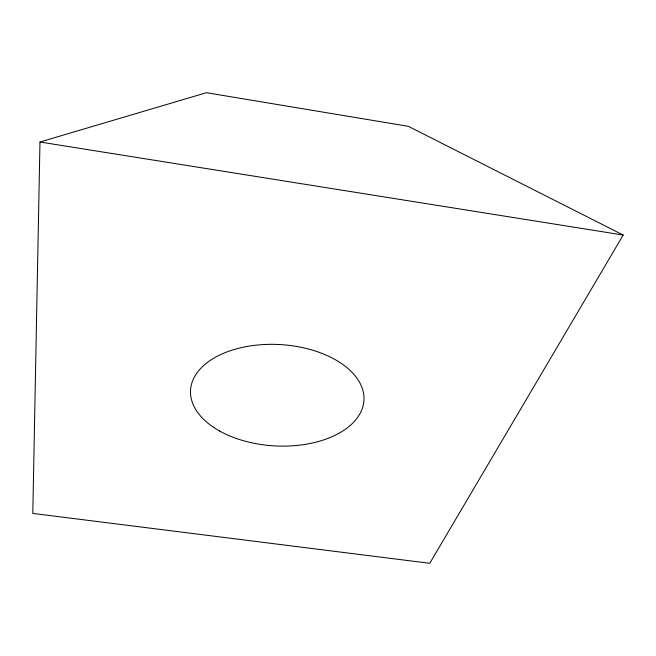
<?xml version="1.0" encoding="UTF-8"?>
<svg xmlns="http://www.w3.org/2000/svg" width="656" height="656" viewBox="0 0 656 656"><rect width="100%" height="100%" fill="white"/><g stroke="black" fill="none" stroke-linecap="round" stroke-linejoin="round"><path stroke-width="0.98" d="M39.975 142.008L32.8 513.41L429.762 563.299L623.2 235.045L408.327 126.321L206.468 92.701L39.975 142.008L623.2 235.045M219.711 431.058A86.846 50.733 3.3 0 0 362.243 408.622A86.846 50.733 3.3 0 0 249.788 346.007A86.846 50.733 3.3 0 0 219.711 431.058"/></g></svg>
